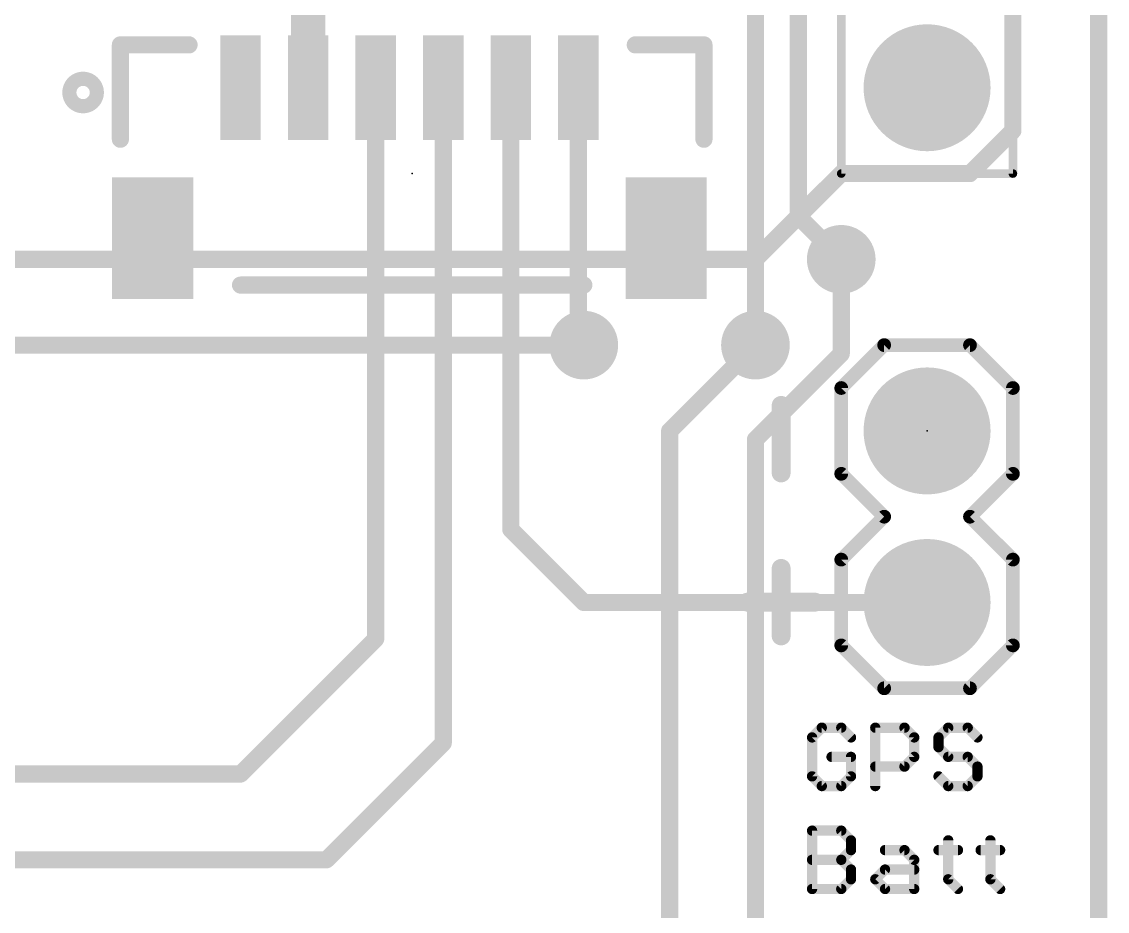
# Model space of a CAD drawing. Extents: x -29 to 78, y -28 to 63.
# Drawn here: x 37.4 to 53.47, y 6.86 to 20.03 of the extents above; entities that cross this region are included whole.
import ezdxf

# ---------------------------------------------------------------- set-up
doc = ezdxf.new("R2010")
doc.units = 0
for name, color, linetype in [('1', 12, 'CONTINUOUS'), ('16', 132, 'CONTINUOUS'), ('17', 110, 'CONTINUOUS'), ('18', 110, 'CONTINUOUS'), ('20', 53, 'CONTINUOUS'), ('21', 41, 'CONTINUOUS'), ('23', 53, 'CONTINUOUS'), ('51', 53, 'CONTINUOUS')]:
    doc.layers.add(name, color=color, linetype=linetype)

# ---------------------------------------------------------------- blocks, each defined once
blk = doc.blocks.new('RECT')
blk.add_solid([(-0.5, -0.5), (0.5, -0.5), (-0.5, 0.5), (0.5, 0.5)])
blk = doc.blocks.new('ROUNDP')
at = {"const_width": 0.5}
blk.add_lwpolyline([(0, -0.25, 1), (0, 0.25, 1), (0, -0.25)], format="xyb", dxfattribs=at)
blk = doc.blocks.new('ROUNDV')
at = {"const_width": 0.5}
blk.add_lwpolyline([(0, -0.25, 1), (0, 0.25, 1), (0, -0.25)], format="xyb", dxfattribs=at)

msp = doc.modelspace()

# ---------------------------------------------------------------- linework, layer by layer
at = {"layer": '1'}
for points, const_width in [([(53.34, 59.69), (53.34, 0)], 0.254), ([(48.895, 17.145), (48.895, 27.305)], 0.254), ([(48.26, 15.24), (48.26, 26.67)], 0.254), ([(41.64, 21.479), (41.64, 19.05)], 0.508), ([(42.64, 19.05), (42.64, 10.89)], 0.254), ([(43.64, 19.05), (43.64, 9.35)], 0.254), ([(44.64, 19.05), (44.64, 12.51)], 0.254), ([(45.64, 19.05), (45.64, 15.32)], 0.254), ([(48.895, 17.145), (49.53, 16.51)], 0.254), ([(45.64, 15.32), (45.72, 15.24)], 0.254), ([(45.72, 11.43), (44.64, 12.51)], 0.254), ([(50.8, 11.43), (45.72, 11.43)], 0.254), ([(42.64, 10.89), (40.64, 8.89)], 0.254), ([(41.91, 7.62), (43.64, 9.35)], 0.254), ([(40.64, 8.89), (14.255, 8.89)], 0.254), ([(13.97, 7.62), (41.91, 7.62)], 0.254)]:
    msp.add_lwpolyline(points, dxfattribs=dict(at, const_width=const_width))
for points, const_width in [([(41.513, 19.05, 1), (41.767, 19.05)], 0.254), ([(42.7035, 19.05, 1), (42.5765, 19.05)], 0.127), ([(43.7035, 19.05, 1), (43.5765, 19.05)], 0.127), ([(44.7035, 19.05, 1), (44.5765, 19.05)], 0.127), ([(45.7035, 19.05, 1), (45.5765, 19.05)], 0.127), ([(48.9399, 17.1899, 1), (48.8501, 17.1001)], 0.127), ([(48.8315, 17.145, 1), (48.9585, 17.145)], 0.127), ([(49.4851, 16.4651, 1), (49.5749, 16.5549)], 0.127), ([(45.6849, 15.3649, 1), (45.5951, 15.2751)], 0.127), ([(45.5765, 15.32, 1), (45.7035, 15.32)], 0.127), ([(45.6751, 15.1951, 1), (45.7649, 15.2849)], 0.127), ([(48.1965, 15.24, 1), (48.3235, 15.24)], 0.127), ([(44.6849, 12.5549, 1), (44.5951, 12.4651)], 0.127), ([(44.5765, 12.51, 1), (44.7035, 12.51)], 0.127), ([(45.72, 11.4935, 1), (45.72, 11.3665)], 0.127), ([(45.6751, 11.3851, 1), (45.7649, 11.4749)], 0.127), ([(50.8, 11.3665, 1), (50.8, 11.4935)], 0.127), ([(42.5765, 10.89, 1), (42.7035, 10.89)], 0.127), ([(42.6849, 10.8451, 1), (42.5951, 10.9349)], 0.127), ([(43.5765, 9.35, 1), (43.7035, 9.35)], 0.127), ([(43.6849, 9.3051, 1), (43.5951, 9.3949)], 0.127), ([(40.5951, 8.9349, 1), (40.6849, 8.8451)], 0.127), ([(40.64, 8.8265, 1), (40.64, 8.9535)], 0.127), ([(41.8651, 7.6649, 1), (41.9549, 7.5751)], 0.127), ([(41.91, 7.5565, 1), (41.91, 7.6835)], 0.127)]:
    msp.add_lwpolyline(points, format="xyb", dxfattribs=dict(at, const_width=const_width))
at = {"layer": '16', "const_width": 0.254}
for points in [[(53.34, 59.69), (53.34, 0)], [(52.07, 45.72), (52.07, 18.415)], [(52.07, 18.415), (51.435, 17.78)], [(49.53, 17.78), (48.26, 16.51)], [(51.435, 17.78), (49.53, 17.78)], [(48.26, 16.51), (30.48, 16.51)], [(49.53, 15.113), (49.53, 16.51)], [(36.83, 15.24), (45.72, 15.24)], [(46.99, 13.97), (48.26, 15.24)], [(48.26, 13.843), (49.53, 15.113)], [(46.99, 1.27), (46.99, 13.97)], [(48.26, 2.54), (48.26, 13.843)]]:
    msp.add_lwpolyline(points, dxfattribs=at)
at = {"layer": '16', "const_width": 0.127}
for points in [[(52.0065, 18.415, 1), (52.1335, 18.415)], [(52.1149, 18.3701, 1), (52.0251, 18.4599)], [(49.53, 17.8435, 1), (49.53, 17.7165)], [(49.5749, 17.7351, 1), (49.4851, 17.8249)], [(51.3901, 17.8249, 1), (51.4799, 17.7351)], [(51.435, 17.7165, 1), (51.435, 17.8435)], [(48.2151, 16.5549, 1), (48.3049, 16.4651)], [(48.26, 16.4465, 1), (48.26, 16.5735)], [(49.5935, 16.51, 1), (49.4665, 16.51)], [(45.72, 15.1765, 1), (45.72, 15.3035)], [(48.3049, 15.1951, 1), (48.2151, 15.2849)], [(49.4665, 15.113, 1), (49.5935, 15.113)], [(49.5749, 15.0681, 1), (49.4851, 15.1579)], [(47.0535, 13.97, 1), (46.9265, 13.97)], [(46.9451, 14.0149, 1), (47.0349, 13.9251)], [(48.3235, 13.843, 1), (48.1965, 13.843)], [(48.2151, 13.8879, 1), (48.3049, 13.7981)]]:
    msp.add_lwpolyline(points, format="xyb", dxfattribs=at)
at = {"layer": '20', "const_width": 0.2032}
msp.add_lwpolyline([(53.34, 2.54), (53.34, 57.15)], dxfattribs=at)
at = {"layer": '21'}
for points, const_width in [([(38.862, 18.288), (38.862, 19.685)], 0.254), ([(38.862, 19.685), (39.878, 19.685)], 0.254), ([(46.482, 19.685), (47.498, 19.685)], 0.254), ([(47.498, 19.685), (47.498, 18.288)], 0.254), ([(40.64, 16.129), (45.72, 16.129)], 0.254), ([(50.165, 15.24), (49.53, 14.605)], 0.2032), ([(51.435, 15.24), (50.165, 15.24)], 0.2032), ([(52.07, 14.605), (51.435, 15.24)], 0.2032), ([(49.53, 13.335), (49.53, 14.605)], 0.2032), ([(52.07, 14.605), (52.07, 13.335)], 0.2032), ([(48.6404, 13.3477), (48.6404, 14.3476)], 0.2794), ([(50.165, 12.7), (49.53, 13.335)], 0.2032), ([(52.07, 13.335), (51.435, 12.7)], 0.2032), ([(49.53, 12.065), (50.165, 12.7)], 0.2032), ([(51.435, 12.7), (52.07, 12.065)], 0.2032), ([(48.6404, 10.9347), (48.6404, 11.9346)], 0.2794), ([(49.53, 10.795), (49.53, 12.065)], 0.2032), ([(52.07, 12.065), (52.07, 10.795)], 0.2032), ([(48.1404, 11.4347), (49.1403, 11.4347)], 0.2794), ([(50.165, 10.16), (49.53, 10.795)], 0.2032), ([(52.07, 10.795), (51.435, 10.16)], 0.2032), ([(51.435, 10.16), (50.165, 10.16)], 0.2032), ([(49.2423, 9.5765), (49.0982, 9.4325)], 0.1524), ([(49.5304, 9.5765), (49.2423, 9.5765)], 0.1524), ([(49.6744, 9.4325), (49.5304, 9.5765)], 0.1524), ([(50.0337, 8.7122), (50.0337, 9.5765)], 0.1524), ([(50.0337, 9.5765), (50.4659, 9.5765)], 0.1524), ([(50.4659, 9.5765), (50.6099, 9.4325)], 0.1524), ([(51.1133, 9.5765), (50.9692, 9.4325)], 0.1524), ([(51.4014, 9.5765), (51.1133, 9.5765)], 0.1524), ([(51.5455, 9.4325), (51.4014, 9.5765)], 0.1524), ([(49.0982, 9.4325), (49.0982, 8.8563)], 0.1524), ([(50.6099, 9.4325), (50.6099, 9.1444)], 0.1524), ([(50.9692, 9.4325), (50.9692, 9.2884)], 0.1524), ([(50.9692, 9.2884), (51.1133, 9.1444)], 0.1524), ([(49.6744, 9.1444), (49.3863, 9.1444)], 0.1524), ([(49.6744, 8.8563), (49.6744, 9.1444)], 0.1524), ([(50.6099, 9.1444), (50.4659, 9.0003)], 0.1524), ([(51.1133, 9.1444), (51.4014, 9.1444)], 0.1524), ([(51.4014, 9.1444), (51.5455, 9.0003)], 0.1524), ([(50.4659, 9.0003), (50.0337, 9.0003)], 0.1524), ([(51.5455, 9.0003), (51.5455, 8.8563)], 0.1524), ([(49.0982, 8.8563), (49.2423, 8.7122)], 0.1524), ([(49.5304, 8.7122), (49.6744, 8.8563)], 0.1524), ([(51.1133, 8.7122), (50.9692, 8.8563)], 0.1524), ([(51.5455, 8.8563), (51.4014, 8.7122)], 0.1524), ([(49.2423, 8.7122), (49.5304, 8.7122)], 0.1524), ([(51.4014, 8.7122), (51.1133, 8.7122)], 0.1524), ([(49.0982, 7.1882), (49.0982, 8.0525)], 0.1524), ([(49.0982, 8.0525), (49.5304, 8.0525)], 0.1524), ([(49.5304, 8.0525), (49.6744, 7.9085)], 0.1524), ([(49.6744, 7.9085), (49.6744, 7.7644)], 0.1524), ([(51.1133, 7.9085), (51.1133, 7.3323)], 0.1524), ([(51.737, 7.9085), (51.737, 7.3323)], 0.1524), ([(49.6744, 7.7644), (49.5304, 7.6204)], 0.1524), ([(50.1778, 7.7644), (50.4659, 7.7644)], 0.1524), ([(50.4659, 7.7644), (50.6099, 7.6204)], 0.1524), ([(50.9692, 7.7644), (51.2574, 7.7644)], 0.1524), ([(51.5929, 7.7644), (51.881, 7.7644)], 0.1524), ([(49.0982, 7.6204), (49.5304, 7.6204)], 0.1524), ([(49.5304, 7.6204), (49.6744, 7.4763)], 0.1524), ([(49.6744, 7.4763), (49.6744, 7.3323)], 0.1524), ([(50.0337, 7.3323), (50.1778, 7.4763)], 0.1524), ([(50.1778, 7.4763), (50.6099, 7.4763)], 0.1524), ([(50.6099, 7.6204), (50.6099, 7.1882)], 0.1524), ([(49.6744, 7.3323), (49.5304, 7.1882)], 0.1524), ([(50.1778, 7.1882), (50.0337, 7.3323)], 0.1524), ([(51.1133, 7.3323), (51.2574, 7.1882)], 0.1524), ([(51.737, 7.3323), (51.881, 7.1882)], 0.1524), ([(49.5304, 7.1882), (49.0982, 7.1882)], 0.1524), ([(50.6099, 7.1882), (50.1778, 7.1882)], 0.1524)]:
    msp.add_lwpolyline(points, dxfattribs=dict(at, const_width=const_width))
for points, const_width in [([(38.9255, 19.685, 1), (38.7985, 19.685)], 0.127), ([(38.862, 19.7485, 1), (38.862, 19.6215)], 0.127), ([(39.878, 19.6215, 1), (39.878, 19.7485)], 0.127), ([(46.482, 19.7485, 1), (46.482, 19.6215)], 0.127), ([(47.5615, 19.685, 1), (47.4345, 19.685)], 0.127), ([(47.498, 19.6215, 1), (47.498, 19.7485)], 0.127), ([(38.31, 18.8753, 1), (38.31, 19.0847, 1), (38.31, 18.8753)], 0.4064), ([(38.7985, 18.288, 1), (38.9255, 18.288)], 0.127), ([(47.4345, 18.288, 1), (47.5615, 18.288)], 0.127), ([(40.64, 16.1925, 1), (40.64, 16.0655)], 0.127), ([(45.72, 16.0655, 1), (45.72, 16.1925)], 0.127), ([(50.165, 15.2908, 1), (50.165, 15.1892)], 0.1016), ([(50.2009, 15.2041, 1), (50.1291, 15.2759)], 0.1016), ([(51.4709, 15.2759, 1), (51.3991, 15.2041)], 0.1016), ([(51.435, 15.1892, 1), (51.435, 15.2908)], 0.1016), ([(49.5808, 14.605, 1), (49.4792, 14.605)], 0.1016), ([(49.4941, 14.6409, 1), (49.5659, 14.5691)], 0.1016), ([(52.1208, 14.605, 1), (52.0192, 14.605)], 0.1016), ([(52.0341, 14.5691, 1), (52.1059, 14.6409)], 0.1016), ([(48.7102, 14.3476, 1), (48.5705, 14.3476)], 0.1397), ([(48.5705, 13.3477, 1), (48.7102, 13.3477)], 0.1397), ([(49.5659, 13.3709, 1), (49.4941, 13.2991)], 0.1016), ([(49.4792, 13.335, 1), (49.5808, 13.335)], 0.1016), ([(52.0192, 13.335, 1), (52.1208, 13.335)], 0.1016), ([(52.1059, 13.2991, 1), (52.0341, 13.3709)], 0.1016), ([(50.2009, 12.6641, 1), (50.1291, 12.7359)], 0.1016), ([(50.1291, 12.6641, 1), (50.2009, 12.7359)], 0.1016), ([(51.4709, 12.7359, 1), (51.3991, 12.6641)], 0.1016), ([(51.3991, 12.7359, 1), (51.4709, 12.6641)], 0.1016), ([(48.7102, 11.9346, 1), (48.5705, 11.9346)], 0.1397), ([(49.5808, 12.065, 1), (49.4792, 12.065)], 0.1016), ([(49.4941, 12.1009, 1), (49.5659, 12.0291)], 0.1016), ([(52.1208, 12.065, 1), (52.0192, 12.065)], 0.1016), ([(52.0341, 12.0291, 1), (52.1059, 12.1009)], 0.1016), ([(48.1404, 11.5045, 1), (48.1404, 11.3648)], 0.1397), ([(49.1403, 11.3648, 1), (49.1403, 11.5045)], 0.1397), ([(48.5705, 10.9347, 1), (48.7102, 10.9347)], 0.1397), ([(49.5659, 10.8309, 1), (49.4941, 10.7591)], 0.1016), ([(49.4792, 10.795, 1), (49.5808, 10.795)], 0.1016), ([(52.0192, 10.795, 1), (52.1208, 10.795)], 0.1016), ([(52.1059, 10.7591, 1), (52.0341, 10.8309)], 0.1016), ([(50.165, 10.2108, 1), (50.165, 10.1092)], 0.1016), ([(50.1291, 10.1241, 1), (50.2009, 10.1959)], 0.1016), ([(51.3991, 10.1959, 1), (51.4709, 10.1241)], 0.1016), ([(51.435, 10.1092, 1), (51.435, 10.2108)], 0.1016), ([(49.2423, 9.6146, 1), (49.2423, 9.5384)], 0.0762), ([(49.2692, 9.5496, 1), (49.2153, 9.6035)], 0.0762), ([(49.5573, 9.6035, 1), (49.5034, 9.5496)], 0.0762), ([(49.5304, 9.5384, 1), (49.5304, 9.6146)], 0.0762), ([(50.0718, 9.5765, 1), (49.9956, 9.5765)], 0.0762), ([(50.0337, 9.6146, 1), (50.0337, 9.5384)], 0.0762), ([(50.4928, 9.6035, 1), (50.4389, 9.5496)], 0.0762), ([(50.4659, 9.5384, 1), (50.4659, 9.6146)], 0.0762), ([(51.1133, 9.6146, 1), (51.1133, 9.5384)], 0.0762), ([(51.1402, 9.5496, 1), (51.0864, 9.6035)], 0.0762), ([(51.4283, 9.6035, 1), (51.3745, 9.5496)], 0.0762), ([(51.4014, 9.5384, 1), (51.4014, 9.6146)], 0.0762), ([(49.1363, 9.4325, 1), (49.0601, 9.4325)], 0.0762), ([(49.0713, 9.4594, 1), (49.1251, 9.4055)], 0.0762), ([(49.6475, 9.4055, 1), (49.7014, 9.4594)], 0.0762), ([(50.648, 9.4325, 1), (50.5718, 9.4325)], 0.0762), ([(50.583, 9.4055, 1), (50.6369, 9.4594)], 0.0762), ([(51.0073, 9.4325, 1), (50.9311, 9.4325)], 0.0762), ([(50.9423, 9.4594, 1), (50.9962, 9.4055)], 0.0762), ([(51.5185, 9.4055, 1), (51.5724, 9.4594)], 0.0762), ([(50.9962, 9.3154, 1), (50.9423, 9.2615)], 0.0762), ([(50.9311, 9.2884, 1), (51.0073, 9.2884)], 0.0762), ([(49.3863, 9.1825, 1), (49.3863, 9.1063)], 0.0762), ([(49.7125, 9.1444, 1), (49.6363, 9.1444)], 0.0762), ([(49.6744, 9.1063, 1), (49.6744, 9.1825)], 0.0762), ([(50.5718, 9.1444, 1), (50.648, 9.1444)], 0.0762), ([(50.6369, 9.1174, 1), (50.583, 9.1713)], 0.0762), ([(51.1133, 9.1825, 1), (51.1133, 9.1063)], 0.0762), ([(51.0864, 9.1174, 1), (51.1402, 9.1713)], 0.0762), ([(51.4283, 9.1713, 1), (51.3745, 9.1174)], 0.0762), ([(51.4014, 9.1063, 1), (51.4014, 9.1825)], 0.0762), ([(50.0337, 9.0384, 1), (50.0337, 8.9622)], 0.0762), ([(50.4389, 9.0273, 1), (50.4928, 8.9734)], 0.0762), ([(50.4659, 8.9622, 1), (50.4659, 9.0384)], 0.0762), ([(51.5836, 9.0003, 1), (51.5074, 9.0003)], 0.0762), ([(51.5185, 8.9734, 1), (51.5724, 9.0273)], 0.0762), ([(49.1251, 8.8832, 1), (49.0713, 8.8293)], 0.0762), ([(49.0601, 8.8563, 1), (49.1363, 8.8563)], 0.0762), ([(49.6363, 8.8563, 1), (49.7125, 8.8563)], 0.0762), ([(49.7014, 8.8293, 1), (49.6475, 8.8832)], 0.0762), ([(50.9962, 8.8832, 1), (50.9423, 8.8293)], 0.0762), ([(51.5074, 8.8563, 1), (51.5836, 8.8563)], 0.0762), ([(51.5724, 8.8293, 1), (51.5185, 8.8832)], 0.0762), ([(49.2423, 8.7503, 1), (49.2423, 8.6741)], 0.0762), ([(49.2153, 8.6853, 1), (49.2692, 8.7391)], 0.0762), ([(49.5034, 8.7391, 1), (49.5573, 8.6853)], 0.0762), ([(49.5304, 8.6741, 1), (49.5304, 8.7503)], 0.0762), ([(49.9956, 8.7122, 1), (50.0718, 8.7122)], 0.0762), ([(51.1133, 8.7503, 1), (51.1133, 8.6741)], 0.0762), ([(51.0864, 8.6853, 1), (51.1402, 8.7391)], 0.0762), ([(51.3745, 8.7391, 1), (51.4283, 8.6853)], 0.0762), ([(51.4014, 8.6741, 1), (51.4014, 8.7503)], 0.0762), ([(49.1363, 8.0525, 1), (49.0601, 8.0525)], 0.0762), ([(49.0982, 8.0906, 1), (49.0982, 8.0144)], 0.0762), ([(49.5573, 8.0795, 1), (49.5034, 8.0256)], 0.0762), ([(49.5304, 8.0144, 1), (49.5304, 8.0906)], 0.0762), ([(49.7125, 7.9085, 1), (49.6363, 7.9085)], 0.0762), ([(49.6475, 7.8815, 1), (49.7014, 7.9354)], 0.0762), ([(51.1514, 7.9085, 1), (51.0752, 7.9085)], 0.0762), ([(51.7751, 7.9085, 1), (51.6989, 7.9085)], 0.0762), ([(49.6363, 7.7644, 1), (49.7125, 7.7644)], 0.0762), ([(49.7014, 7.7375, 1), (49.6475, 7.7914)], 0.0762), ([(50.1778, 7.8025, 1), (50.1778, 7.7263)], 0.0762), ([(50.4928, 7.7914, 1), (50.4389, 7.7375)], 0.0762), ([(50.4659, 7.7263, 1), (50.4659, 7.8025)], 0.0762), ([(50.9692, 7.8025, 1), (50.9692, 7.7263)], 0.0762), ([(51.2574, 7.7263, 1), (51.2574, 7.8025)], 0.0762), ([(51.5929, 7.8025, 1), (51.5929, 7.7263)], 0.0762), ([(51.881, 7.7263, 1), (51.881, 7.8025)], 0.0762), ([(49.0982, 7.6585, 1), (49.0982, 7.5823)], 0.0762), ([(49.5573, 7.6473, 1), (49.5034, 7.5934)], 0.0762), ([(49.5034, 7.6473, 1), (49.5573, 7.5934)], 0.0762), ([(49.5304, 7.5823, 1), (49.5304, 7.6585)], 0.0762), ([(49.7125, 7.4763, 1), (49.6363, 7.4763)], 0.0762), ([(50.1778, 7.5144, 1), (50.1778, 7.4382)], 0.0762), ([(50.2047, 7.4494, 1), (50.1508, 7.5033)], 0.0762), ([(50.648, 7.6204, 1), (50.5718, 7.6204)], 0.0762), ([(50.583, 7.5934, 1), (50.6369, 7.6473)], 0.0762), ([(50.6099, 7.4382, 1), (50.6099, 7.5144)], 0.0762), ([(49.6475, 7.4494, 1), (49.7014, 7.5033)], 0.0762), ([(49.7014, 7.3053, 1), (49.6475, 7.3592)], 0.0762), ([(50.0607, 7.3592, 1), (50.0068, 7.3053)], 0.0762), ([(50.0068, 7.3592, 1), (50.0607, 7.3053)], 0.0762), ([(51.1402, 7.3592, 1), (51.0864, 7.3053)], 0.0762), ([(51.7639, 7.3592, 1), (51.71, 7.3053)], 0.0762), ([(49.0982, 7.2263, 1), (49.0982, 7.1501)], 0.0762), ([(49.5034, 7.2151, 1), (49.5573, 7.1613)], 0.0762), ([(49.5304, 7.1501, 1), (49.5304, 7.2263)], 0.0762), ([(49.6363, 7.3323, 1), (49.7125, 7.3323)], 0.0762), ([(50.1778, 7.2263, 1), (50.1778, 7.1501)], 0.0762), ([(50.1508, 7.1613, 1), (50.2047, 7.2151)], 0.0762), ([(50.6099, 7.1501, 1), (50.6099, 7.2263)], 0.0762), ([(51.0752, 7.3323, 1), (51.1514, 7.3323)], 0.0762), ([(51.2304, 7.1613, 1), (51.2843, 7.2151)], 0.0762), ([(51.6989, 7.3323, 1), (51.7751, 7.3323)], 0.0762), ([(51.8541, 7.1613, 1), (51.908, 7.2151)], 0.0762), ([(49.0601, 7.1882, 1), (49.1363, 7.1882)], 0.0762), ([(50.5718, 7.1882, 1), (50.648, 7.1882)], 0.0762)]:
    msp.add_lwpolyline(points, format="xyb", dxfattribs=dict(at, const_width=const_width))
at = {"layer": '23'}
for p in [(43.18, 17.78), (50.8, 13.97)]:
    msp.add_point(p, dxfattribs=at)
at = {"layer": '51'}
for points, const_width in [([(53.34, 2.54), (53.34, 57.15)], 0.254), ([(49.53, 38.1), (49.53, 17.78)], 0.127), ([(52.07, 17.78), (52.07, 38.1)], 0.127), ([(49.53, 17.78), (52.07, 17.78)], 0.127)]:
    msp.add_lwpolyline(points, dxfattribs=dict(at, const_width=const_width))
at = {"layer": '51', "const_width": 0.0635}
for points in [[(49.53, 17.8117, 1), (49.53, 17.7483)], [(52.07, 17.7483, 1), (52.07, 17.8117)], [(49.4982, 17.78, 1), (49.5618, 17.78)], [(52.0382, 17.78, 1), (52.1018, 17.78)]]:
    msp.add_lwpolyline(points, format="xyb", dxfattribs=at)

# ---------------------------------------------------------------- block references
at = {"layer": '1'}
for p, xscale, yscale in [((40.64, 19.05), 0.6, 1.55), ((41.64, 19.05), 0.6, 1.55), ((42.64, 19.05), 0.6, 1.55), ((43.64, 19.05), 0.6, 1.55), ((44.64, 19.05), 0.6, 1.55), ((45.64, 19.05), 0.6, 1.55), ((39.34, 16.825), 1.2, 1.8), ((46.94, 16.825), 1.2, 1.8)]:
    msp.add_blockref('RECT', p, dxfattribs=dict(at, xscale=xscale, yscale=yscale))
at = {"layer": '17', "xscale": 1.8796, "yscale": 1.8796, "rotation": 90}
msp.add_blockref('ROUNDP', (50.8, 19.05), dxfattribs=at)
msp.add_blockref('ROUNDP', (50.8, 19.05), dxfattribs=at)
at = {"layer": '17', "xscale": 1.8796, "yscale": 1.8796}
for p in [(50.8, 13.97), (50.8, 13.97), (50.8, 11.43), (50.8, 11.43)]:
    msp.add_blockref('ROUNDP', p, dxfattribs=at)
at = {"layer": '18', "xscale": 1.016, "yscale": 1.016}
for p in [(49.53, 16.51), (49.53, 16.51), (45.72, 15.24), (45.72, 15.24), (48.26, 15.24), (48.26, 15.24)]:
    msp.add_blockref('ROUNDV', p, dxfattribs=at)
at = {"layer": '51', "xscale": 0.508, "yscale": 0.508, "rotation": 270}
for p in [(50.8, 13.97), (50.8, 11.43)]:
    msp.add_blockref('RECT', p, dxfattribs=at)

doc.saveas('drawing.dxf')
